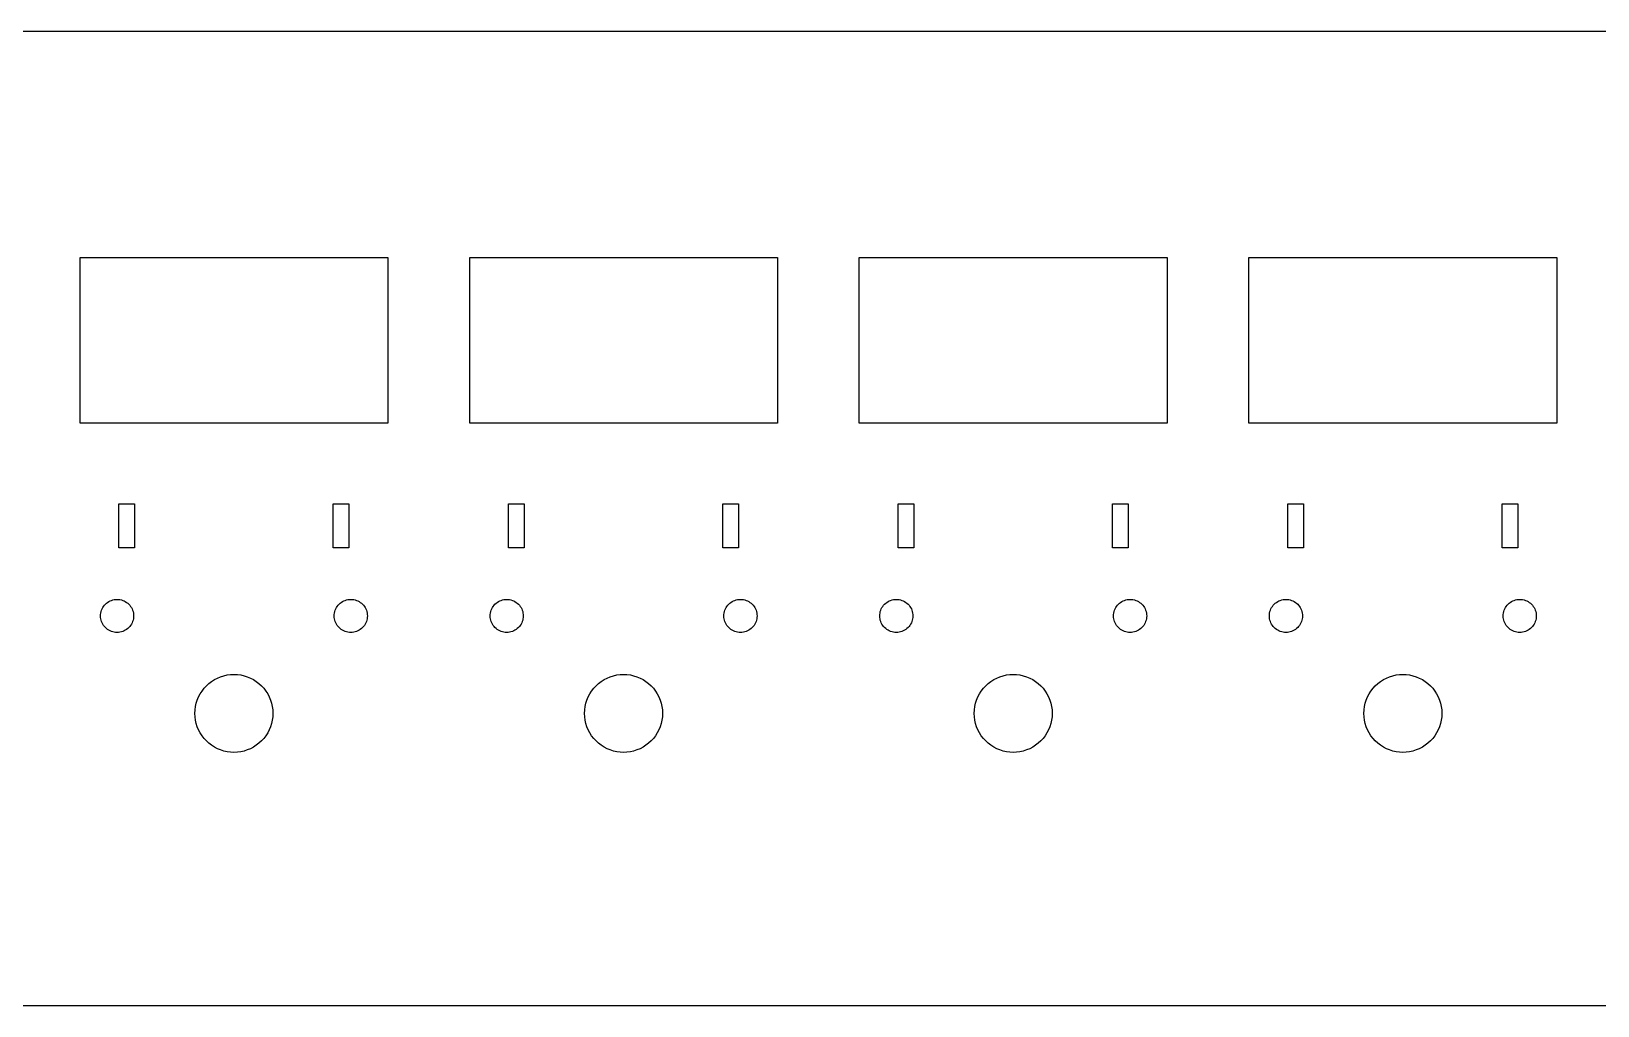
# Model space of a CAD drawing. Header units: metres. Extents: x 0 to 680, y 0 to 100.
# Drawn here: x 179.2 to 340, y 0 to 100 of the extents above; entities that cross this region are included whole.
import ezdxf

# ---------------------------------------------------------------- set-up
doc = ezdxf.new("R2010")
doc.units = ezdxf.units.M

msp = doc.modelspace()

# ---------------------------------------------------------------- linework, layer by layer
for p, q in [((680, 100), (0, 100)), ((184.2, 59.8), (184.2, 76.8)), ((184.2, 76.8), (215.8, 76.8)), ((215.8, 76.8), (215.8, 59.8)), ((224.2, 59.8), (224.2, 76.8)), ((224.2, 76.8), (255.8, 76.8)), ((255.8, 76.8), (255.8, 59.8)), ((264.2, 59.8), (264.2, 76.8)), ((264.2, 76.8), (295.8, 76.8)), ((295.8, 76.8), (295.8, 59.8)), ((304.2, 59.8), (304.2, 76.8)), ((304.2, 76.8), (335.8, 76.8)), ((335.8, 76.8), (335.8, 59.8)), ((215.8, 59.8), (184.2, 59.8)), ((255.8, 59.8), (224.2, 59.8)), ((295.8, 59.8), (264.2, 59.8)), ((335.8, 59.8), (304.2, 59.8)), ((188.2, 47), (188.2, 51.5)), ((188.2, 51.5), (189.8, 51.5)), ((189.8, 51.5), (189.8, 47)), ((210.2, 47), (210.2, 51.5)), ((210.2, 51.5), (211.8, 51.5)), ((211.8, 51.5), (211.8, 47)), ((228.2, 47), (228.2, 51.5)), ((228.2, 51.5), (229.8, 51.5)), ((229.8, 51.5), (229.8, 47)), ((250.2, 47), (250.2, 51.5)), ((250.2, 51.5), (251.8, 51.5)), ((251.8, 51.5), (251.8, 47)), ((268.2, 47), (268.2, 51.5)), ((268.2, 51.5), (269.8, 51.5)), ((269.8, 51.5), (269.8, 47)), ((290.2, 47), (290.2, 51.5)), ((290.2, 51.5), (291.8, 51.5)), ((291.8, 51.5), (291.8, 47)), ((308.2, 47), (308.2, 51.5)), ((308.2, 51.5), (309.8, 51.5)), ((309.8, 51.5), (309.8, 47)), ((330.2, 47), (330.2, 51.5)), ((330.2, 51.5), (331.8, 51.5)), ((331.8, 51.5), (331.8, 47)), ((189.8, 47), (188.2, 47)), ((211.8, 47), (210.2, 47)), ((229.8, 47), (228.2, 47)), ((251.8, 47), (250.2, 47)), ((269.8, 47), (268.2, 47)), ((291.8, 47), (290.2, 47)), ((309.8, 47), (308.2, 47)), ((331.8, 47), (330.2, 47)), ((186.306, 40.1482), (186.326, 40.2952)), ((186.326, 40.2952), (186.358, 40.44)), ((186.358, 40.44), (186.403, 40.5814)), ((186.403, 40.5814), (186.459, 40.7185)), ((186.459, 40.7185), (186.528, 40.85)), ((186.528, 40.85), (186.607, 40.9751)), ((186.607, 40.9751), (186.698, 41.0927)), ((186.698, 41.0927), (186.798, 41.2021)), ((186.798, 41.2021), (186.907, 41.3023)), ((186.907, 41.3023), (187.025, 41.3926)), ((187.025, 41.3926), (187.15, 41.4722)), ((187.15, 41.4722), (187.282, 41.5407)), ((187.282, 41.5407), (187.419, 41.5975)), ((187.419, 41.5975), (187.56, 41.6421)), ((187.56, 41.6421), (187.705, 41.6742)), ((187.705, 41.6742), (187.852, 41.6935)), ((187.852, 41.6935), (188, 41.7)), ((188, 41.7), (188.148, 41.6935)), ((188.148, 41.6935), (188.295, 41.6742)), ((188.295, 41.6742), (188.44, 41.6421)), ((188.44, 41.6421), (188.581, 41.5975)), ((188.581, 41.5975), (188.718, 41.5407)), ((188.718, 41.5407), (188.85, 41.4722)), ((188.85, 41.4722), (188.975, 41.3926)), ((188.975, 41.3926), (189.093, 41.3023)), ((189.093, 41.3023), (189.202, 41.2021)), ((189.202, 41.2021), (189.302, 41.0927)), ((189.302, 41.0927), (189.393, 40.9751)), ((189.393, 40.9751), (189.472, 40.85)), ((189.472, 40.85), (189.541, 40.7185)), ((189.541, 40.7185), (189.597, 40.5814)), ((189.597, 40.5814), (189.642, 40.44)), ((189.642, 40.44), (189.674, 40.2952)), ((189.674, 40.2952), (189.694, 40.1482)), ((210.306, 40.1482), (210.326, 40.2952)), ((210.326, 40.2952), (210.358, 40.44)), ((210.358, 40.44), (210.403, 40.5814)), ((210.403, 40.5814), (210.459, 40.7185)), ((210.459, 40.7185), (210.528, 40.85)), ((210.528, 40.85), (210.607, 40.9751)), ((210.607, 40.9751), (210.698, 41.0927)), ((210.698, 41.0927), (210.798, 41.2021)), ((210.798, 41.2021), (210.907, 41.3023)), ((210.907, 41.3023), (211.025, 41.3926)), ((211.025, 41.3926), (211.15, 41.4722)), ((211.15, 41.4722), (211.282, 41.5407)), ((211.282, 41.5407), (211.419, 41.5975)), ((211.419, 41.5975), (211.56, 41.6421)), ((211.56, 41.6421), (211.705, 41.6742)), ((211.705, 41.6742), (211.852, 41.6935)), ((211.852, 41.6935), (212, 41.7)), ((212, 41.7), (212.148, 41.6935)), ((212.148, 41.6935), (212.295, 41.6742)), ((212.295, 41.6742), (212.44, 41.6421)), ((212.44, 41.6421), (212.581, 41.5975)), ((212.581, 41.5975), (212.718, 41.5407)), ((212.718, 41.5407), (212.85, 41.4722)), ((212.85, 41.4722), (212.975, 41.3926)), ((212.975, 41.3926), (213.093, 41.3023)), ((213.093, 41.3023), (213.202, 41.2021)), ((213.202, 41.2021), (213.302, 41.0927)), ((213.302, 41.0927), (213.393, 40.9751)), ((213.393, 40.9751), (213.472, 40.85)), ((213.472, 40.85), (213.541, 40.7185)), ((213.541, 40.7185), (213.597, 40.5814)), ((213.597, 40.5814), (213.642, 40.44)), ((213.642, 40.44), (213.674, 40.2952)), ((213.674, 40.2952), (213.694, 40.1482)), ((226.306, 40.1482), (226.326, 40.2952)), ((226.326, 40.2952), (226.358, 40.44)), ((226.358, 40.44), (226.403, 40.5814)), ((226.403, 40.5814), (226.459, 40.7185)), ((226.459, 40.7185), (226.528, 40.85)), ((226.528, 40.85), (226.607, 40.9751)), ((226.607, 40.9751), (226.698, 41.0927)), ((226.698, 41.0927), (226.798, 41.2021)), ((226.798, 41.2021), (226.907, 41.3023)), ((226.907, 41.3023), (227.025, 41.3926)), ((227.025, 41.3926), (227.15, 41.4722)), ((227.15, 41.4722), (227.282, 41.5407)), ((227.282, 41.5407), (227.419, 41.5975)), ((227.419, 41.5975), (227.56, 41.6421)), ((227.56, 41.6421), (227.705, 41.6742)), ((227.705, 41.6742), (227.852, 41.6935)), ((227.852, 41.6935), (228, 41.7)), ((228, 41.7), (228.148, 41.6935)), ((228.148, 41.6935), (228.295, 41.6742)), ((228.295, 41.6742), (228.44, 41.6421)), ((228.44, 41.6421), (228.581, 41.5975)), ((228.581, 41.5975), (228.718, 41.5407)), ((228.718, 41.5407), (228.85, 41.4722)), ((228.85, 41.4722), (228.975, 41.3926)), ((228.975, 41.3926), (229.093, 41.3023)), ((229.093, 41.3023), (229.202, 41.2021)), ((229.202, 41.2021), (229.302, 41.0927)), ((229.302, 41.0927), (229.393, 40.9751)), ((229.393, 40.9751), (229.472, 40.85)), ((229.472, 40.85), (229.541, 40.7185)), ((229.541, 40.7185), (229.597, 40.5814)), ((229.597, 40.5814), (229.642, 40.44)), ((229.642, 40.44), (229.674, 40.2952)), ((229.674, 40.2952), (229.694, 40.1482)), ((250.306, 40.1482), (250.326, 40.2952)), ((250.326, 40.2952), (250.358, 40.44)), ((250.358, 40.44), (250.403, 40.5814)), ((250.403, 40.5814), (250.459, 40.7185)), ((250.459, 40.7185), (250.528, 40.85)), ((250.528, 40.85), (250.607, 40.9751)), ((250.607, 40.9751), (250.698, 41.0927)), ((250.698, 41.0927), (250.798, 41.2021)), ((250.798, 41.2021), (250.907, 41.3023)), ((250.907, 41.3023), (251.025, 41.3926)), ((251.025, 41.3926), (251.15, 41.4722)), ((251.15, 41.4722), (251.282, 41.5407)), ((251.282, 41.5407), (251.419, 41.5975)), ((251.419, 41.5975), (251.56, 41.6421)), ((251.56, 41.6421), (251.705, 41.6742)), ((251.705, 41.6742), (251.852, 41.6935)), ((251.852, 41.6935), (252, 41.7)), ((252, 41.7), (252.148, 41.6935)), ((252.148, 41.6935), (252.295, 41.6742)), ((252.295, 41.6742), (252.44, 41.6421)), ((252.44, 41.6421), (252.581, 41.5975)), ((252.581, 41.5975), (252.718, 41.5407)), ((252.718, 41.5407), (252.85, 41.4722)), ((252.85, 41.4722), (252.975, 41.3926)), ((252.975, 41.3926), (253.093, 41.3023)), ((253.093, 41.3023), (253.202, 41.2021)), ((253.202, 41.2021), (253.302, 41.0927)), ((253.302, 41.0927), (253.393, 40.9751)), ((253.393, 40.9751), (253.472, 40.85)), ((253.472, 40.85), (253.541, 40.7185)), ((253.541, 40.7185), (253.597, 40.5814)), ((253.597, 40.5814), (253.642, 40.44)), ((253.642, 40.44), (253.674, 40.2952)), ((253.674, 40.2952), (253.694, 40.1482)), ((266.306, 40.1482), (266.326, 40.2952)), ((266.326, 40.2952), (266.358, 40.44)), ((266.358, 40.44), (266.403, 40.5814)), ((266.403, 40.5814), (266.459, 40.7185)), ((266.459, 40.7185), (266.528, 40.85)), ((266.528, 40.85), (266.607, 40.9751)), ((266.607, 40.9751), (266.698, 41.0927)), ((266.698, 41.0927), (266.798, 41.2021)), ((266.798, 41.2021), (266.907, 41.3023)), ((266.907, 41.3023), (267.025, 41.3926)), ((267.025, 41.3926), (267.15, 41.4722)), ((267.15, 41.4722), (267.282, 41.5407)), ((267.282, 41.5407), (267.419, 41.5975)), ((267.419, 41.5975), (267.56, 41.6421)), ((267.56, 41.6421), (267.705, 41.6742)), ((267.705, 41.6742), (267.852, 41.6935)), ((267.852, 41.6935), (268, 41.7)), ((268, 41.7), (268.148, 41.6935)), ((268.148, 41.6935), (268.295, 41.6742)), ((268.295, 41.6742), (268.44, 41.6421)), ((268.44, 41.6421), (268.581, 41.5975)), ((268.581, 41.5975), (268.718, 41.5407)), ((268.718, 41.5407), (268.85, 41.4722)), ((268.85, 41.4722), (268.975, 41.3926)), ((268.975, 41.3926), (269.093, 41.3023)), ((269.093, 41.3023), (269.202, 41.2021)), ((269.202, 41.2021), (269.302, 41.0927)), ((269.302, 41.0927), (269.393, 40.9751)), ((269.393, 40.9751), (269.472, 40.85)), ((269.472, 40.85), (269.541, 40.7185)), ((269.541, 40.7185), (269.597, 40.5814)), ((269.597, 40.5814), (269.642, 40.44)), ((269.642, 40.44), (269.674, 40.2952)), ((269.674, 40.2952), (269.694, 40.1482)), ((290.306, 40.1482), (290.326, 40.2952)), ((290.326, 40.2952), (290.358, 40.44)), ((290.358, 40.44), (290.403, 40.5814)), ((290.403, 40.5814), (290.459, 40.7185)), ((290.459, 40.7185), (290.528, 40.85)), ((290.528, 40.85), (290.607, 40.9751)), ((290.607, 40.9751), (290.698, 41.0927)), ((290.698, 41.0927), (290.798, 41.2021)), ((290.798, 41.2021), (290.907, 41.3023)), ((290.907, 41.3023), (291.025, 41.3926)), ((291.025, 41.3926), (291.15, 41.4722)), ((291.15, 41.4722), (291.282, 41.5407)), ((291.282, 41.5407), (291.419, 41.5975)), ((291.419, 41.5975), (291.56, 41.6421)), ((291.56, 41.6421), (291.705, 41.6742)), ((291.705, 41.6742), (291.852, 41.6935)), ((291.852, 41.6935), (292, 41.7)), ((292, 41.7), (292.148, 41.6935)), ((292.148, 41.6935), (292.295, 41.6742)), ((292.295, 41.6742), (292.44, 41.6421)), ((292.44, 41.6421), (292.581, 41.5975)), ((292.581, 41.5975), (292.718, 41.5407)), ((292.718, 41.5407), (292.85, 41.4722)), ((292.85, 41.4722), (292.975, 41.3926)), ((292.975, 41.3926), (293.093, 41.3023)), ((293.093, 41.3023), (293.202, 41.2021)), ((293.202, 41.2021), (293.302, 41.0927)), ((293.302, 41.0927), (293.393, 40.9751)), ((293.393, 40.9751), (293.472, 40.85)), ((293.472, 40.85), (293.541, 40.7185)), ((293.541, 40.7185), (293.597, 40.5814)), ((293.597, 40.5814), (293.642, 40.44)), ((293.642, 40.44), (293.674, 40.2952)), ((293.674, 40.2952), (293.694, 40.1482)), ((306.306, 40.1482), (306.326, 40.2952)), ((306.326, 40.2952), (306.358, 40.44)), ((306.358, 40.44), (306.403, 40.5814)), ((306.403, 40.5814), (306.459, 40.7185)), ((306.459, 40.7185), (306.528, 40.85)), ((306.528, 40.85), (306.607, 40.9751)), ((306.607, 40.9751), (306.698, 41.0927)), ((306.698, 41.0927), (306.798, 41.2021)), ((306.798, 41.2021), (306.907, 41.3023)), ((306.907, 41.3023), (307.025, 41.3926)), ((307.025, 41.3926), (307.15, 41.4722)), ((307.15, 41.4722), (307.282, 41.5407)), ((307.282, 41.5407), (307.419, 41.5975)), ((307.419, 41.5975), (307.56, 41.6421)), ((307.56, 41.6421), (307.705, 41.6742)), ((307.705, 41.6742), (307.852, 41.6935)), ((307.852, 41.6935), (308, 41.7)), ((308, 41.7), (308.148, 41.6935)), ((308.148, 41.6935), (308.295, 41.6742)), ((308.295, 41.6742), (308.44, 41.6421)), ((308.44, 41.6421), (308.581, 41.5975)), ((308.581, 41.5975), (308.718, 41.5407)), ((308.718, 41.5407), (308.85, 41.4722)), ((308.85, 41.4722), (308.975, 41.3926)), ((308.975, 41.3926), (309.093, 41.3023)), ((309.093, 41.3023), (309.202, 41.2021)), ((309.202, 41.2021), (309.302, 41.0927)), ((309.302, 41.0927), (309.393, 40.9751)), ((309.393, 40.9751), (309.472, 40.85)), ((309.472, 40.85), (309.541, 40.7185)), ((309.541, 40.7185), (309.597, 40.5814)), ((309.597, 40.5814), (309.642, 40.44)), ((309.642, 40.44), (309.674, 40.2952)), ((309.674, 40.2952), (309.694, 40.1482)), ((330.306, 40.1482), (330.326, 40.2952)), ((330.326, 40.2952), (330.358, 40.44)), ((330.358, 40.44), (330.403, 40.5814)), ((330.403, 40.5814), (330.459, 40.7185)), ((330.459, 40.7185), (330.528, 40.85)), ((330.528, 40.85), (330.607, 40.9751)), ((330.607, 40.9751), (330.698, 41.0927)), ((330.698, 41.0927), (330.798, 41.2021)), ((330.798, 41.2021), (330.907, 41.3023)), ((330.907, 41.3023), (331.025, 41.3926)), ((331.025, 41.3926), (331.15, 41.4722)), ((331.15, 41.4722), (331.282, 41.5407)), ((331.282, 41.5407), (331.419, 41.5975)), ((331.419, 41.5975), (331.56, 41.6421)), ((331.56, 41.6421), (331.705, 41.6742)), ((331.705, 41.6742), (331.852, 41.6935)), ((331.852, 41.6935), (332, 41.7)), ((332, 41.7), (332.148, 41.6935)), ((332.148, 41.6935), (332.295, 41.6742)), ((332.295, 41.6742), (332.44, 41.6421)), ((332.44, 41.6421), (332.581, 41.5975)), ((332.581, 41.5975), (332.718, 41.5407)), ((332.718, 41.5407), (332.85, 41.4722)), ((332.85, 41.4722), (332.975, 41.3926)), ((332.975, 41.3926), (333.093, 41.3023)), ((333.093, 41.3023), (333.202, 41.2021)), ((333.202, 41.2021), (333.302, 41.0927)), ((333.302, 41.0927), (333.393, 40.9751)), ((333.393, 40.9751), (333.472, 40.85)), ((333.472, 40.85), (333.541, 40.7185)), ((333.541, 40.7185), (333.597, 40.5814)), ((333.597, 40.5814), (333.642, 40.44)), ((333.642, 40.44), (333.674, 40.2952)), ((333.674, 40.2952), (333.694, 40.1482)), ((186.3, 40), (186.306, 40.1482)), ((186.306, 39.8518), (186.3, 40)), ((186.326, 39.7048), (186.306, 39.8518)), ((186.358, 39.56), (186.326, 39.7048)), ((186.403, 39.4186), (186.358, 39.56)), ((186.459, 39.2816), (186.403, 39.4186)), ((186.528, 39.15), (186.459, 39.2816)), ((186.607, 39.0249), (186.528, 39.15)), ((186.698, 38.9073), (186.607, 39.0249)), ((186.798, 38.7979), (186.698, 38.9073)), ((186.907, 38.6977), (186.798, 38.7979)), ((187.025, 38.6075), (186.907, 38.6977)), ((187.15, 38.5278), (187.025, 38.6075)), ((188.975, 38.6075), (188.85, 38.5278)), ((189.093, 38.6977), (188.975, 38.6075)), ((189.202, 38.7979), (189.093, 38.6977)), ((189.302, 38.9073), (189.202, 38.7979)), ((189.393, 39.0249), (189.302, 38.9073)), ((189.472, 39.15), (189.393, 39.0249)), ((189.541, 39.2816), (189.472, 39.15)), ((189.597, 39.4186), (189.541, 39.2816)), ((189.642, 39.56), (189.597, 39.4186)), ((189.674, 39.7048), (189.642, 39.56)), ((189.694, 39.8518), (189.674, 39.7048)), ((189.694, 40.1482), (189.7, 40)), ((189.7, 40), (189.694, 39.8518)), ((210.3, 40), (210.306, 40.1482)), ((210.306, 39.8518), (210.3, 40)), ((210.326, 39.7048), (210.306, 39.8518)), ((210.358, 39.56), (210.326, 39.7048)), ((210.403, 39.4186), (210.358, 39.56)), ((210.459, 39.2816), (210.403, 39.4186)), ((210.528, 39.15), (210.459, 39.2816)), ((210.607, 39.0249), (210.528, 39.15)), ((210.698, 38.9073), (210.607, 39.0249)), ((210.798, 38.7979), (210.698, 38.9073)), ((210.907, 38.6977), (210.798, 38.7979)), ((211.025, 38.6075), (210.907, 38.6977)), ((211.15, 38.5278), (211.025, 38.6075)), ((212.975, 38.6075), (212.85, 38.5278)), ((213.093, 38.6977), (212.975, 38.6075)), ((213.202, 38.7979), (213.093, 38.6977)), ((213.302, 38.9073), (213.202, 38.7979)), ((213.393, 39.0249), (213.302, 38.9073)), ((213.472, 39.15), (213.393, 39.0249)), ((213.541, 39.2816), (213.472, 39.15)), ((213.597, 39.4186), (213.541, 39.2816)), ((213.642, 39.56), (213.597, 39.4186)), ((213.674, 39.7048), (213.642, 39.56)), ((213.694, 39.8518), (213.674, 39.7048)), ((213.694, 40.1482), (213.7, 40)), ((213.7, 40), (213.694, 39.8518)), ((226.3, 40), (226.306, 40.1482)), ((226.306, 39.8518), (226.3, 40)), ((226.326, 39.7048), (226.306, 39.8518)), ((226.358, 39.56), (226.326, 39.7048)), ((226.403, 39.4186), (226.358, 39.56)), ((226.459, 39.2816), (226.403, 39.4186)), ((226.528, 39.15), (226.459, 39.2816)), ((226.607, 39.0249), (226.528, 39.15)), ((226.698, 38.9073), (226.607, 39.0249)), ((226.798, 38.7979), (226.698, 38.9073)), ((226.907, 38.6977), (226.798, 38.7979)), ((227.025, 38.6075), (226.907, 38.6977)), ((227.15, 38.5278), (227.025, 38.6075)), ((228.975, 38.6075), (228.85, 38.5278)), ((229.093, 38.6977), (228.975, 38.6075)), ((229.202, 38.7979), (229.093, 38.6977)), ((229.302, 38.9073), (229.202, 38.7979)), ((229.393, 39.0249), (229.302, 38.9073)), ((229.472, 39.15), (229.393, 39.0249)), ((229.541, 39.2816), (229.472, 39.15)), ((229.597, 39.4186), (229.541, 39.2816)), ((229.642, 39.56), (229.597, 39.4186)), ((229.674, 39.7048), (229.642, 39.56)), ((229.694, 39.8518), (229.674, 39.7048)), ((229.694, 40.1482), (229.7, 40)), ((229.7, 40), (229.694, 39.8518)), ((250.3, 40), (250.306, 40.1482)), ((250.306, 39.8518), (250.3, 40)), ((250.326, 39.7048), (250.306, 39.8518)), ((250.358, 39.56), (250.326, 39.7048)), ((250.403, 39.4186), (250.358, 39.56)), ((250.459, 39.2816), (250.403, 39.4186)), ((250.528, 39.15), (250.459, 39.2816)), ((250.607, 39.0249), (250.528, 39.15)), ((250.698, 38.9073), (250.607, 39.0249)), ((250.798, 38.7979), (250.698, 38.9073)), ((250.907, 38.6977), (250.798, 38.7979)), ((251.025, 38.6075), (250.907, 38.6977)), ((251.15, 38.5278), (251.025, 38.6075)), ((252.975, 38.6075), (252.85, 38.5278)), ((253.093, 38.6977), (252.975, 38.6075)), ((253.202, 38.7979), (253.093, 38.6977)), ((253.302, 38.9073), (253.202, 38.7979)), ((253.393, 39.0249), (253.302, 38.9073)), ((253.472, 39.15), (253.393, 39.0249)), ((253.541, 39.2816), (253.472, 39.15)), ((253.597, 39.4186), (253.541, 39.2816)), ((253.642, 39.56), (253.597, 39.4186)), ((253.674, 39.7048), (253.642, 39.56)), ((253.694, 39.8518), (253.674, 39.7048)), ((253.694, 40.1482), (253.7, 40)), ((253.7, 40), (253.694, 39.8518)), ((266.3, 40), (266.306, 40.1482)), ((266.306, 39.8518), (266.3, 40)), ((266.326, 39.7048), (266.306, 39.8518)), ((266.358, 39.56), (266.326, 39.7048)), ((266.403, 39.4186), (266.358, 39.56)), ((266.459, 39.2816), (266.403, 39.4186)), ((266.528, 39.15), (266.459, 39.2816)), ((266.607, 39.0249), (266.528, 39.15)), ((266.698, 38.9073), (266.607, 39.0249)), ((266.798, 38.7979), (266.698, 38.9073)), ((266.907, 38.6977), (266.798, 38.7979)), ((267.025, 38.6075), (266.907, 38.6977)), ((267.15, 38.5278), (267.025, 38.6075)), ((268.975, 38.6075), (268.85, 38.5278)), ((269.093, 38.6977), (268.975, 38.6075)), ((269.202, 38.7979), (269.093, 38.6977)), ((269.302, 38.9073), (269.202, 38.7979)), ((269.393, 39.0249), (269.302, 38.9073)), ((269.472, 39.15), (269.393, 39.0249)), ((269.541, 39.2816), (269.472, 39.15)), ((269.597, 39.4186), (269.541, 39.2816)), ((269.642, 39.56), (269.597, 39.4186)), ((269.674, 39.7048), (269.642, 39.56)), ((269.694, 39.8518), (269.674, 39.7048)), ((269.694, 40.1482), (269.7, 40)), ((269.7, 40), (269.694, 39.8518)), ((290.3, 40), (290.306, 40.1482)), ((290.306, 39.8518), (290.3, 40)), ((290.326, 39.7048), (290.306, 39.8518)), ((290.358, 39.56), (290.326, 39.7048)), ((290.403, 39.4186), (290.358, 39.56)), ((290.459, 39.2816), (290.403, 39.4186)), ((290.528, 39.15), (290.459, 39.2816)), ((290.607, 39.0249), (290.528, 39.15)), ((290.698, 38.9073), (290.607, 39.0249)), ((290.798, 38.7979), (290.698, 38.9073)), ((290.907, 38.6977), (290.798, 38.7979)), ((291.025, 38.6075), (290.907, 38.6977)), ((291.15, 38.5278), (291.025, 38.6075)), ((292.975, 38.6075), (292.85, 38.5278)), ((293.093, 38.6977), (292.975, 38.6075)), ((293.202, 38.7979), (293.093, 38.6977)), ((293.302, 38.9073), (293.202, 38.7979)), ((293.393, 39.0249), (293.302, 38.9073)), ((293.472, 39.15), (293.393, 39.0249)), ((293.541, 39.2816), (293.472, 39.15)), ((293.597, 39.4186), (293.541, 39.2816)), ((293.642, 39.56), (293.597, 39.4186)), ((293.674, 39.7048), (293.642, 39.56)), ((293.694, 39.8518), (293.674, 39.7048)), ((293.694, 40.1482), (293.7, 40)), ((293.7, 40), (293.694, 39.8518)), ((306.3, 40), (306.306, 40.1482)), ((306.306, 39.8518), (306.3, 40)), ((306.326, 39.7048), (306.306, 39.8518)), ((306.358, 39.56), (306.326, 39.7048)), ((306.403, 39.4186), (306.358, 39.56)), ((306.459, 39.2816), (306.403, 39.4186)), ((306.528, 39.15), (306.459, 39.2816)), ((306.607, 39.0249), (306.528, 39.15)), ((306.698, 38.9073), (306.607, 39.0249)), ((306.798, 38.7979), (306.698, 38.9073)), ((306.907, 38.6977), (306.798, 38.7979)), ((307.025, 38.6075), (306.907, 38.6977)), ((307.15, 38.5278), (307.025, 38.6075)), ((308.975, 38.6075), (308.85, 38.5278)), ((309.093, 38.6977), (308.975, 38.6075)), ((309.202, 38.7979), (309.093, 38.6977)), ((309.302, 38.9073), (309.202, 38.7979)), ((309.393, 39.0249), (309.302, 38.9073)), ((309.472, 39.15), (309.393, 39.0249)), ((309.541, 39.2816), (309.472, 39.15)), ((309.597, 39.4186), (309.541, 39.2816)), ((309.642, 39.56), (309.597, 39.4186)), ((309.674, 39.7048), (309.642, 39.56)), ((309.694, 39.8518), (309.674, 39.7048)), ((309.694, 40.1482), (309.7, 40)), ((309.7, 40), (309.694, 39.8518)), ((330.3, 40), (330.306, 40.1482)), ((330.306, 39.8518), (330.3, 40)), ((330.326, 39.7048), (330.306, 39.8518)), ((330.358, 39.56), (330.326, 39.7048)), ((330.403, 39.4186), (330.358, 39.56)), ((330.459, 39.2816), (330.403, 39.4186)), ((330.528, 39.15), (330.459, 39.2816)), ((330.607, 39.0249), (330.528, 39.15)), ((330.698, 38.9073), (330.607, 39.0249)), ((330.798, 38.7979), (330.698, 38.9073)), ((330.907, 38.6977), (330.798, 38.7979)), ((331.025, 38.6075), (330.907, 38.6977)), ((331.15, 38.5278), (331.025, 38.6075)), ((332.975, 38.6075), (332.85, 38.5278)), ((333.093, 38.6977), (332.975, 38.6075)), ((333.202, 38.7979), (333.093, 38.6977)), ((333.302, 38.9073), (333.202, 38.7979)), ((333.393, 39.0249), (333.302, 38.9073)), ((333.472, 39.15), (333.393, 39.0249)), ((333.541, 39.2816), (333.472, 39.15)), ((333.597, 39.4186), (333.541, 39.2816)), ((333.642, 39.56), (333.597, 39.4186)), ((333.674, 39.7048), (333.642, 39.56)), ((333.694, 39.8518), (333.674, 39.7048)), ((333.694, 40.1482), (333.7, 40)), ((333.7, 40), (333.694, 39.8518)), ((187.282, 38.4593), (187.15, 38.5278)), ((187.419, 38.4025), (187.282, 38.4593)), ((187.56, 38.3579), (187.419, 38.4025)), ((187.705, 38.3258), (187.56, 38.3579)), ((187.852, 38.3065), (187.705, 38.3258)), ((188, 38.3), (187.852, 38.3065)), ((188.148, 38.3065), (188, 38.3)), ((188.295, 38.3258), (188.148, 38.3065)), ((188.44, 38.3579), (188.295, 38.3258)), ((188.581, 38.4025), (188.44, 38.3579)), ((188.718, 38.4593), (188.581, 38.4025)), ((188.85, 38.5278), (188.718, 38.4593)), ((211.282, 38.4593), (211.15, 38.5278)), ((211.419, 38.4025), (211.282, 38.4593)), ((211.56, 38.3579), (211.419, 38.4025)), ((211.705, 38.3258), (211.56, 38.3579)), ((211.852, 38.3065), (211.705, 38.3258)), ((212, 38.3), (211.852, 38.3065)), ((212.148, 38.3065), (212, 38.3)), ((212.295, 38.3258), (212.148, 38.3065)), ((212.44, 38.3579), (212.295, 38.3258)), ((212.581, 38.4025), (212.44, 38.3579)), ((212.718, 38.4593), (212.581, 38.4025)), ((212.85, 38.5278), (212.718, 38.4593)), ((227.282, 38.4593), (227.15, 38.5278)), ((227.419, 38.4025), (227.282, 38.4593)), ((227.56, 38.3579), (227.419, 38.4025)), ((227.705, 38.3258), (227.56, 38.3579)), ((227.852, 38.3065), (227.705, 38.3258)), ((228, 38.3), (227.852, 38.3065)), ((228.148, 38.3065), (228, 38.3)), ((228.295, 38.3258), (228.148, 38.3065)), ((228.44, 38.3579), (228.295, 38.3258)), ((228.581, 38.4025), (228.44, 38.3579)), ((228.718, 38.4593), (228.581, 38.4025)), ((228.85, 38.5278), (228.718, 38.4593)), ((251.282, 38.4593), (251.15, 38.5278)), ((251.419, 38.4025), (251.282, 38.4593)), ((251.56, 38.3579), (251.419, 38.4025)), ((251.705, 38.3258), (251.56, 38.3579)), ((251.852, 38.3065), (251.705, 38.3258)), ((252, 38.3), (251.852, 38.3065)), ((252.148, 38.3065), (252, 38.3)), ((252.295, 38.3258), (252.148, 38.3065)), ((252.44, 38.3579), (252.295, 38.3258)), ((252.581, 38.4025), (252.44, 38.3579)), ((252.718, 38.4593), (252.581, 38.4025)), ((252.85, 38.5278), (252.718, 38.4593)), ((267.282, 38.4593), (267.15, 38.5278)), ((267.419, 38.4025), (267.282, 38.4593)), ((267.56, 38.3579), (267.419, 38.4025)), ((267.705, 38.3258), (267.56, 38.3579)), ((267.852, 38.3065), (267.705, 38.3258)), ((268, 38.3), (267.852, 38.3065)), ((268.148, 38.3065), (268, 38.3)), ((268.295, 38.3258), (268.148, 38.3065)), ((268.44, 38.3579), (268.295, 38.3258)), ((268.581, 38.4025), (268.44, 38.3579)), ((268.718, 38.4593), (268.581, 38.4025)), ((268.85, 38.5278), (268.718, 38.4593)), ((291.282, 38.4593), (291.15, 38.5278)), ((291.419, 38.4025), (291.282, 38.4593)), ((291.56, 38.3579), (291.419, 38.4025)), ((291.705, 38.3258), (291.56, 38.3579)), ((291.852, 38.3065), (291.705, 38.3258)), ((292, 38.3), (291.852, 38.3065)), ((292.148, 38.3065), (292, 38.3)), ((292.295, 38.3258), (292.148, 38.3065)), ((292.44, 38.3579), (292.295, 38.3258)), ((292.581, 38.4025), (292.44, 38.3579)), ((292.718, 38.4593), (292.581, 38.4025)), ((292.85, 38.5278), (292.718, 38.4593)), ((307.282, 38.4593), (307.15, 38.5278)), ((307.419, 38.4025), (307.282, 38.4593)), ((307.56, 38.3579), (307.419, 38.4025)), ((307.705, 38.3258), (307.56, 38.3579)), ((307.852, 38.3065), (307.705, 38.3258)), ((308, 38.3), (307.852, 38.3065)), ((308.148, 38.3065), (308, 38.3)), ((308.295, 38.3258), (308.148, 38.3065)), ((308.44, 38.3579), (308.295, 38.3258)), ((308.581, 38.4025), (308.44, 38.3579)), ((308.718, 38.4593), (308.581, 38.4025)), ((308.85, 38.5278), (308.718, 38.4593)), ((331.282, 38.4593), (331.15, 38.5278)), ((331.419, 38.4025), (331.282, 38.4593)), ((331.56, 38.3579), (331.419, 38.4025)), ((331.705, 38.3258), (331.56, 38.3579)), ((331.852, 38.3065), (331.705, 38.3258)), ((332, 38.3), (331.852, 38.3065)), ((332.148, 38.3065), (332, 38.3)), ((332.295, 38.3258), (332.148, 38.3065)), ((332.44, 38.3579), (332.295, 38.3258)), ((332.581, 38.4025), (332.44, 38.3579)), ((332.718, 38.4593), (332.581, 38.4025)), ((332.85, 38.5278), (332.718, 38.4593)), ((198.632, 33.7588), (198.965, 33.8637)), ((198.965, 33.8637), (199.305, 33.9392)), ((199.305, 33.9392), (199.651, 33.9848)), ((199.651, 33.9848), (200, 34)), ((200, 34), (200.349, 33.9848)), ((200.349, 33.9848), (200.695, 33.9392)), ((200.695, 33.9392), (201.035, 33.8637)), ((201.035, 33.8637), (201.368, 33.7588)), ((238.632, 33.7588), (238.965, 33.8637)), ((238.965, 33.8637), (239.305, 33.9392)), ((239.305, 33.9392), (239.651, 33.9848)), ((239.651, 33.9848), (240, 34)), ((240, 34), (240.349, 33.9848)), ((240.349, 33.9848), (240.695, 33.9392)), ((240.695, 33.9392), (241.035, 33.8637)), ((241.035, 33.8637), (241.368, 33.7588)), ((278.632, 33.7588), (278.965, 33.8637)), ((278.965, 33.8637), (279.305, 33.9392)), ((279.305, 33.9392), (279.651, 33.9848)), ((279.651, 33.9848), (280, 34)), ((280, 34), (280.349, 33.9848)), ((280.349, 33.9848), (280.695, 33.9392)), ((280.695, 33.9392), (281.035, 33.8637)), ((281.035, 33.8637), (281.368, 33.7588)), ((318.632, 33.7588), (318.965, 33.8637)), ((318.965, 33.8637), (319.305, 33.9392)), ((319.305, 33.9392), (319.651, 33.9848)), ((319.651, 33.9848), (320, 34)), ((320, 34), (320.349, 33.9848)), ((320.349, 33.9848), (320.695, 33.9392)), ((320.695, 33.9392), (321.035, 33.8637)), ((321.035, 33.8637), (321.368, 33.7588)), ((196.536, 32), (196.723, 32.2943)), ((196.723, 32.2943), (196.936, 32.5712)), ((196.936, 32.5712), (197.172, 32.8284)), ((197.172, 32.8284), (197.429, 33.0642)), ((197.429, 33.0642), (197.706, 33.2766)), ((197.706, 33.2766), (198, 33.4641)), ((198, 33.4641), (198.31, 33.6252)), ((198.31, 33.6252), (198.632, 33.7588)), ((201.368, 33.7588), (201.69, 33.6252)), ((201.69, 33.6252), (202, 33.4641)), ((202, 33.4641), (202.294, 33.2766)), ((202.294, 33.2766), (202.571, 33.0642)), ((202.571, 33.0642), (202.828, 32.8284)), ((202.828, 32.8284), (203.064, 32.5712)), ((203.064, 32.5712), (203.277, 32.2943)), ((203.277, 32.2943), (203.464, 32)), ((236.536, 32), (236.723, 32.2943)), ((236.723, 32.2943), (236.936, 32.5712)), ((236.936, 32.5712), (237.172, 32.8284)), ((237.172, 32.8284), (237.429, 33.0642)), ((237.429, 33.0642), (237.706, 33.2766)), ((237.706, 33.2766), (238, 33.4641)), ((238, 33.4641), (238.31, 33.6252)), ((238.31, 33.6252), (238.632, 33.7588)), ((241.368, 33.7588), (241.69, 33.6252)), ((241.69, 33.6252), (242, 33.4641)), ((242, 33.4641), (242.294, 33.2766)), ((242.294, 33.2766), (242.571, 33.0642)), ((242.571, 33.0642), (242.828, 32.8284)), ((242.828, 32.8284), (243.064, 32.5712)), ((243.064, 32.5712), (243.277, 32.2943)), ((243.277, 32.2943), (243.464, 32)), ((276.536, 32), (276.723, 32.2943)), ((276.723, 32.2943), (276.936, 32.5712)), ((276.936, 32.5712), (277.172, 32.8284)), ((277.172, 32.8284), (277.429, 33.0642)), ((277.429, 33.0642), (277.706, 33.2766)), ((277.706, 33.2766), (278, 33.4641)), ((278, 33.4641), (278.31, 33.6252)), ((278.31, 33.6252), (278.632, 33.7588)), ((281.368, 33.7588), (281.69, 33.6252)), ((281.69, 33.6252), (282, 33.4641)), ((282, 33.4641), (282.294, 33.2766)), ((282.294, 33.2766), (282.571, 33.0642)), ((282.571, 33.0642), (282.828, 32.8284)), ((282.828, 32.8284), (283.064, 32.5712)), ((283.064, 32.5712), (283.277, 32.2943)), ((283.277, 32.2943), (283.464, 32)), ((316.536, 32), (316.723, 32.2943)), ((316.723, 32.2943), (316.936, 32.5712)), ((316.936, 32.5712), (317.172, 32.8284)), ((317.172, 32.8284), (317.429, 33.0642)), ((317.429, 33.0642), (317.706, 33.2766)), ((317.706, 33.2766), (318, 33.4641)), ((318, 33.4641), (318.31, 33.6252)), ((318.31, 33.6252), (318.632, 33.7588)), ((321.368, 33.7588), (321.69, 33.6252)), ((321.69, 33.6252), (322, 33.4641)), ((322, 33.4641), (322.294, 33.2766)), ((322.294, 33.2766), (322.571, 33.0642)), ((322.571, 33.0642), (322.828, 32.8284)), ((322.828, 32.8284), (323.064, 32.5712)), ((323.064, 32.5712), (323.277, 32.2943)), ((323.277, 32.2943), (323.464, 32)), ((196.015, 30.3486), (196.061, 30.6946)), ((196.061, 30.6946), (196.136, 31.0353)), ((196.136, 31.0353), (196.241, 31.3681)), ((196.241, 31.3681), (196.375, 31.6905)), ((196.375, 31.6905), (196.536, 32)), ((203.464, 32), (203.625, 31.6905)), ((203.625, 31.6905), (203.759, 31.3681)), ((203.759, 31.3681), (203.864, 31.0353)), ((203.864, 31.0353), (203.939, 30.6946)), ((203.939, 30.6946), (203.985, 30.3486)), ((236.015, 30.3486), (236.061, 30.6946)), ((236.061, 30.6946), (236.136, 31.0353)), ((236.136, 31.0353), (236.241, 31.3681)), ((236.241, 31.3681), (236.375, 31.6905)), ((236.375, 31.6905), (236.536, 32)), ((243.464, 32), (243.625, 31.6905)), ((243.625, 31.6905), (243.759, 31.3681)), ((243.759, 31.3681), (243.864, 31.0353)), ((243.864, 31.0353), (243.939, 30.6946)), ((243.939, 30.6946), (243.985, 30.3486)), ((276.015, 30.3486), (276.061, 30.6946)), ((276.061, 30.6946), (276.136, 31.0353)), ((276.136, 31.0353), (276.241, 31.3681)), ((276.241, 31.3681), (276.375, 31.6905)), ((276.375, 31.6905), (276.536, 32)), ((283.464, 32), (283.625, 31.6905)), ((283.625, 31.6905), (283.759, 31.3681)), ((283.759, 31.3681), (283.864, 31.0353)), ((283.864, 31.0353), (283.939, 30.6946)), ((283.939, 30.6946), (283.985, 30.3486)), ((316.015, 30.3486), (316.061, 30.6946)), ((316.061, 30.6946), (316.136, 31.0353)), ((316.136, 31.0353), (316.241, 31.3681)), ((316.241, 31.3681), (316.375, 31.6905)), ((316.375, 31.6905), (316.536, 32)), ((323.464, 32), (323.625, 31.6905)), ((323.625, 31.6905), (323.759, 31.3681)), ((323.759, 31.3681), (323.864, 31.0353)), ((323.864, 31.0353), (323.939, 30.6946)), ((323.939, 30.6946), (323.985, 30.3486)), ((196, 30), (196.015, 30.3486)), ((196.015, 29.6514), (196, 30)), ((196.061, 29.3054), (196.015, 29.6514)), ((196.136, 28.9647), (196.061, 29.3054)), ((196.241, 28.6319), (196.136, 28.9647)), ((203.864, 28.9647), (203.759, 28.6319)), ((203.939, 29.3054), (203.864, 28.9647)), ((203.985, 29.6514), (203.939, 29.3054)), ((203.985, 30.3486), (204, 30)), ((204, 30), (203.985, 29.6514)), ((236, 30), (236.015, 30.3486)), ((236.015, 29.6514), (236, 30)), ((236.061, 29.3054), (236.015, 29.6514)), ((236.136, 28.9647), (236.061, 29.3054)), ((236.241, 28.6319), (236.136, 28.9647)), ((243.864, 28.9647), (243.759, 28.6319)), ((243.939, 29.3054), (243.864, 28.9647)), ((243.985, 29.6514), (243.939, 29.3054)), ((243.985, 30.3486), (244, 30)), ((244, 30), (243.985, 29.6514)), ((276, 30), (276.015, 30.3486)), ((276.015, 29.6514), (276, 30)), ((276.061, 29.3054), (276.015, 29.6514)), ((276.136, 28.9647), (276.061, 29.3054)), ((276.241, 28.6319), (276.136, 28.9647)), ((283.864, 28.9647), (283.759, 28.6319)), ((283.939, 29.3054), (283.864, 28.9647)), ((283.985, 29.6514), (283.939, 29.3054)), ((283.985, 30.3486), (284, 30)), ((284, 30), (283.985, 29.6514)), ((316, 30), (316.015, 30.3486)), ((316.015, 29.6514), (316, 30)), ((316.061, 29.3054), (316.015, 29.6514)), ((316.136, 28.9647), (316.061, 29.3054)), ((316.241, 28.6319), (316.136, 28.9647)), ((323.864, 28.9647), (323.759, 28.6319)), ((323.939, 29.3054), (323.864, 28.9647)), ((323.985, 29.6514), (323.939, 29.3054)), ((323.985, 30.3486), (324, 30)), ((324, 30), (323.985, 29.6514)), ((196.375, 28.3095), (196.241, 28.6319)), ((196.536, 28), (196.375, 28.3095)), ((196.723, 27.7057), (196.536, 28)), ((196.936, 27.4289), (196.723, 27.7057)), ((197.172, 27.1716), (196.936, 27.4289)), ((203.064, 27.4289), (202.828, 27.1716)), ((203.277, 27.7057), (203.064, 27.4289)), ((203.464, 28), (203.277, 27.7057)), ((203.625, 28.3095), (203.464, 28)), ((203.759, 28.6319), (203.625, 28.3095)), ((236.375, 28.3095), (236.241, 28.6319)), ((236.536, 28), (236.375, 28.3095)), ((236.723, 27.7057), (236.536, 28)), ((236.936, 27.4289), (236.723, 27.7057)), ((237.172, 27.1716), (236.936, 27.4289)), ((243.064, 27.4289), (242.828, 27.1716)), ((243.277, 27.7057), (243.064, 27.4289)), ((243.464, 28), (243.277, 27.7057)), ((243.625, 28.3095), (243.464, 28)), ((243.759, 28.6319), (243.625, 28.3095)), ((276.375, 28.3095), (276.241, 28.6319)), ((276.536, 28), (276.375, 28.3095)), ((276.723, 27.7057), (276.536, 28)), ((276.936, 27.4289), (276.723, 27.7057)), ((277.172, 27.1716), (276.936, 27.4289)), ((283.064, 27.4289), (282.828, 27.1716)), ((283.277, 27.7057), (283.064, 27.4289)), ((283.464, 28), (283.277, 27.7057)), ((283.625, 28.3095), (283.464, 28)), ((283.759, 28.6319), (283.625, 28.3095)), ((316.375, 28.3095), (316.241, 28.6319)), ((316.536, 28), (316.375, 28.3095)), ((316.723, 27.7057), (316.536, 28)), ((316.936, 27.4289), (316.723, 27.7057)), ((317.172, 27.1716), (316.936, 27.4289)), ((323.064, 27.4289), (322.828, 27.1716)), ((323.277, 27.7057), (323.064, 27.4289)), ((323.464, 28), (323.277, 27.7057)), ((323.625, 28.3095), (323.464, 28)), ((323.759, 28.6319), (323.625, 28.3095)), ((197.429, 26.9358), (197.172, 27.1716)), ((197.706, 26.7234), (197.429, 26.9358)), ((198, 26.5359), (197.706, 26.7234)), ((198.31, 26.3748), (198, 26.5359)), ((198.632, 26.2412), (198.31, 26.3748)), ((198.965, 26.1363), (198.632, 26.2412)), ((199.305, 26.0608), (198.965, 26.1363)), ((199.651, 26.0152), (199.305, 26.0608)), ((200, 26), (199.651, 26.0152)), ((200.349, 26.0152), (200, 26)), ((200.695, 26.0608), (200.349, 26.0152)), ((201.035, 26.1363), (200.695, 26.0608)), ((201.368, 26.2412), (201.035, 26.1363)), ((201.69, 26.3748), (201.368, 26.2412)), ((202, 26.5359), (201.69, 26.3748)), ((202.294, 26.7234), (202, 26.5359)), ((202.571, 26.9358), (202.294, 26.7234)), ((202.828, 27.1716), (202.571, 26.9358)), ((237.429, 26.9358), (237.172, 27.1716)), ((237.706, 26.7234), (237.429, 26.9358)), ((238, 26.5359), (237.706, 26.7234)), ((238.31, 26.3748), (238, 26.5359)), ((238.632, 26.2412), (238.31, 26.3748)), ((238.965, 26.1363), (238.632, 26.2412)), ((239.305, 26.0608), (238.965, 26.1363)), ((239.651, 26.0152), (239.305, 26.0608)), ((240, 26), (239.651, 26.0152)), ((240.349, 26.0152), (240, 26)), ((240.695, 26.0608), (240.349, 26.0152)), ((241.035, 26.1363), (240.695, 26.0608)), ((241.368, 26.2412), (241.035, 26.1363)), ((241.69, 26.3748), (241.368, 26.2412)), ((242, 26.5359), (241.69, 26.3748)), ((242.294, 26.7234), (242, 26.5359)), ((242.571, 26.9358), (242.294, 26.7234)), ((242.828, 27.1716), (242.571, 26.9358)), ((277.429, 26.9358), (277.172, 27.1716)), ((277.706, 26.7234), (277.429, 26.9358)), ((278, 26.5359), (277.706, 26.7234)), ((278.31, 26.3748), (278, 26.5359)), ((278.632, 26.2412), (278.31, 26.3748)), ((278.965, 26.1363), (278.632, 26.2412)), ((279.305, 26.0608), (278.965, 26.1363)), ((279.651, 26.0152), (279.305, 26.0608)), ((280, 26), (279.651, 26.0152)), ((280.349, 26.0152), (280, 26)), ((280.695, 26.0608), (280.349, 26.0152)), ((281.035, 26.1363), (280.695, 26.0608)), ((281.368, 26.2412), (281.035, 26.1363)), ((281.69, 26.3748), (281.368, 26.2412)), ((282, 26.5359), (281.69, 26.3748)), ((282.294, 26.7234), (282, 26.5359)), ((282.571, 26.9358), (282.294, 26.7234)), ((282.828, 27.1716), (282.571, 26.9358)), ((317.429, 26.9358), (317.172, 27.1716)), ((317.706, 26.7234), (317.429, 26.9358)), ((318, 26.5359), (317.706, 26.7234)), ((318.31, 26.3748), (318, 26.5359)), ((318.632, 26.2412), (318.31, 26.3748)), ((318.965, 26.1363), (318.632, 26.2412)), ((319.305, 26.0608), (318.965, 26.1363)), ((319.651, 26.0152), (319.305, 26.0608)), ((320, 26), (319.651, 26.0152)), ((320.349, 26.0152), (320, 26)), ((320.695, 26.0608), (320.349, 26.0152)), ((321.035, 26.1363), (320.695, 26.0608)), ((321.368, 26.2412), (321.035, 26.1363)), ((321.69, 26.3748), (321.368, 26.2412)), ((322, 26.5359), (321.69, 26.3748)), ((322.294, 26.7234), (322, 26.5359)), ((322.571, 26.9358), (322.294, 26.7234)), ((322.828, 27.1716), (322.571, 26.9358)), ((0, 0), (680, 0))]:
    msp.add_line(p, q)

doc.saveas('drawing.dxf')
